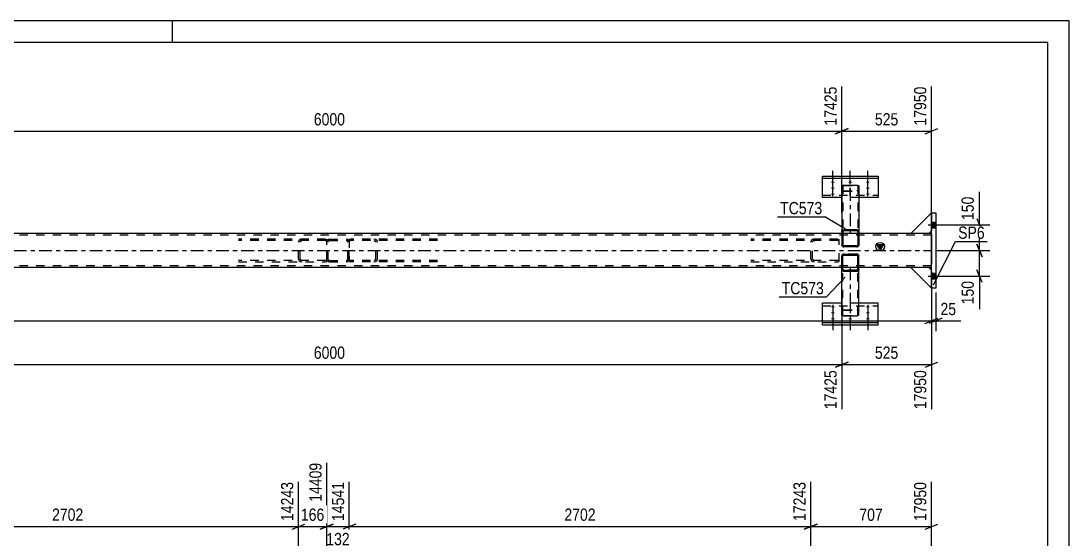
# Model space of a CAD drawing. Header units: millimetres. Extents: x -91 to 750, y -441 to 153.
# Drawn here: x 504.7 to 750.2, y 32.2 to 153.4 of the extents above; entities that cross this region are included whole.
import ezdxf

# ---------------------------------------------------------------- set-up
doc = ezdxf.new("R2010")
doc.units = ezdxf.units.MM
doc.linetypes.add('DXK_LINE_DOT2', pattern=[3.9198, 1.9599, -1.9599])
doc.linetypes.add('DXK_LINE_DOT3', pattern=[5.9187, 2.979, -0.9799, 0.9799, -0.9799])
doc.styles.add('Arial Narrow', font='ARIALN.TTF', dxfattribs={"height": 0.2})

# ---------------------------------------------------------------- blocks, each defined once
blk = doc.blocks.new('Unknown-761553909-1135')
at = {"color": 5, "linetype": 'Continuous'}
for p, q in [((750.23, 153.39), (-90.77, 153.39)), ((540.23, 148.39), (540.23, 153.39)), ((750.23, -440.61), (750.23, 153.39)), ((745.23, 148.39), (-85.77, 148.39)), ((745.23, -435.61), (745.23, 148.39))]:
    blk.add_line(p, q, dxfattribs=at)
blk = doc.blocks.new('Part-761553909-3069 - 2939')
at = {"color": 2, "linetype": 'Continuous'}
for p, q in [((713.2, 103.69), (718, 108.49)), ((717.4, 103.69), (713.2, 103.69)), ((718, 104.29), (717.4, 103.69))]:
    blk.add_line(p, q, dxfattribs=at)
at = {"color": 7, "linetype": 'DXK_LINE_DOT2'}
for p, q in [((718, 108.49), (718, 108.49)), ((718, 108.49), (718, 104.29)), ((718, 108.49), (718, 108.49)), ((718, 104.29), (718, 104.29)), ((718, 104.29), (718, 104.29))]:
    blk.add_line(p, q, dxfattribs=at)
blk = doc.blocks.new('Part-761553909-2952 - 2939')
at = {"color": 7, "linetype": 'DXK_LINE_DOT2'}
for p, q in [((576.1, 102.33), (555.68, 102.33)), ((576.1, 102.01), (555.68, 102.01)), ((569.8, 101.94), (569.73, 101.69)), ((569.73, 97.69), (569.73, 101.69)), ((570.17, 101.69), (570.21, 101.82)), ((570.17, 97.69), (570.17, 101.69)), ((570.61, 102.33), (570.28, 102.29)), ((570.44, 101.99), (570.61, 102.01)), ((576.1, 102.33), (576.36, 102.3)), ((576.1, 102.01), (576.27, 101.99)), ((576.27, 101.99), (576.36, 101.95)), ((576.36, 97.09), (576.36, 102.3)), ((576.1, 97.37), (555.68, 97.37)), ((555.68, 97.05), (576.1, 97.05)), ((569.73, 97.69), (569.8, 97.45)), ((570.21, 97.57), (570.17, 97.69)), ((570.28, 97.1), (570.61, 97.05)), ((570.61, 97.37), (570.44, 97.4)), ((576.27, 97.4), (576.1, 97.37)), ((576.1, 97.05), (576.36, 97.09)), ((576.36, 97.44), (576.27, 97.4))]:
    blk.add_line(p, q, dxfattribs=at)
for centre, radius, start, end in [((570.48, 101.51), 0.802, 104.5547, 147.5896), ((570.55, 101.6), 0.401, 104.5547, 147.5896), ((570.48, 97.88), 0.802, 212.4104, 255.4453), ((570.55, 97.79), 0.401, 212.4104, 255.4453)]:
    blk.add_arc(centre, radius, start, end, dxfattribs=at)
blk = doc.blocks.new('Part-761553909-3017 - 2939')
at = {"color": 2, "linetype": 'Continuous'}
for p, q in [((718, 90.89), (718, 108.49)), ((718, 108.49), (719, 108.49)), ((719, 108.49), (719, 90.89)), ((719, 90.89), (718, 90.89))]:
    blk.add_line(p, q, dxfattribs=at)
blk = doc.blocks.new('Part-761553909-2954 - 2939')
at = {"color": 7, "linetype": 'DXK_LINE_DOT2'}
for p, q in [((696.1, 102.33), (675.68, 102.33)), ((696.1, 102.01), (675.68, 102.01)), ((689.8, 101.94), (689.73, 101.69)), ((689.73, 97.69), (689.73, 101.69)), ((690.17, 101.69), (690.21, 101.82)), ((690.17, 97.69), (690.17, 101.69)), ((690.61, 102.33), (690.28, 102.29)), ((690.44, 101.99), (690.61, 102.01)), ((696.1, 102.33), (696.36, 102.3)), ((696.1, 102.01), (696.27, 101.99)), ((696.27, 101.99), (696.36, 101.95)), ((696.36, 97.09), (696.36, 102.3)), ((696.1, 97.37), (675.68, 97.37)), ((675.68, 97.05), (696.1, 97.05)), ((689.73, 97.69), (689.8, 97.45)), ((690.21, 97.57), (690.17, 97.69)), ((690.28, 97.1), (690.61, 97.05)), ((690.61, 97.37), (690.44, 97.4)), ((696.27, 97.4), (696.1, 97.37)), ((696.1, 97.05), (696.36, 97.09)), ((696.36, 97.44), (696.27, 97.4))]:
    blk.add_line(p, q, dxfattribs=at)
for centre, radius, start, end in [((690.48, 101.51), 0.802, 104.5547, 147.5896), ((690.55, 101.6), 0.401, 104.5547, 147.5896), ((690.48, 97.88), 0.802, 212.4104, 255.4453), ((690.55, 97.79), 0.401, 212.4104, 255.4453)]:
    blk.add_arc(centre, radius, start, end, dxfattribs=at)
blk = doc.blocks.new('Part-761553909-2955 - 2939')
at = {"color": 7, "linetype": 'DXK_LINE_DOT2'}
for p, q in [((581.9, 102.33), (581.64, 102.3)), ((581.64, 102.3), (581.64, 97.09)), ((581.64, 101.95), (581.73, 101.99)), ((581.73, 101.99), (581.9, 102.01)), ((602.32, 102.33), (581.9, 102.33)), ((602.32, 102.01), (581.9, 102.01)), ((587.73, 102.29), (587.39, 102.33)), ((587.39, 102.01), (587.56, 101.99)), ((587.79, 101.82), (587.83, 101.69)), ((587.83, 97.69), (587.83, 101.69)), ((588.27, 101.69), (588.2, 101.94)), ((588.27, 97.69), (588.27, 101.69)), ((581.73, 97.4), (581.64, 97.44)), ((581.64, 97.09), (581.9, 97.05)), ((581.9, 97.37), (581.73, 97.4)), ((602.32, 97.37), (581.9, 97.37)), ((602.32, 97.05), (581.9, 97.05)), ((587.56, 97.4), (587.39, 97.37)), ((587.39, 97.05), (587.73, 97.1)), ((587.83, 97.69), (587.79, 97.57)), ((588.2, 97.45), (588.27, 97.69))]:
    blk.add_line(p, q, dxfattribs=at)
for centre, radius, start, end in [((587.46, 101.6), 0.401, 32.4104, 75.4453), ((587.52, 101.51), 0.802, 32.4104, 75.4453), ((587.46, 97.79), 0.401, 284.5547, 327.5896), ((587.52, 97.88), 0.802, 284.5547, 327.5896)]:
    blk.add_arc(centre, radius, start, end, dxfattribs=at)
blk = doc.blocks.new('Part-761553909-2960 - 2939')
at = {"color": 7, "linetype": 'DXK_LINE_DOT2'}
for p, q in [((576.41, 101.94), (576.36, 101.69)), ((576.36, 97.69), (576.36, 101.69)), ((576.68, 101.69), (576.71, 101.82)), ((576.68, 97.69), (576.68, 101.69)), ((577, 102.33), (576.76, 102.29)), ((576.88, 101.99), (577, 102.01)), ((577, 102.33), (581, 102.33)), ((577, 102.01), (581, 102.01)), ((581.25, 102.29), (581, 102.33)), ((581, 102.01), (581.12, 101.99)), ((581.3, 101.82), (581.32, 101.69)), ((581.32, 97.69), (581.32, 101.69)), ((581.64, 101.69), (581.59, 101.94)), ((581.64, 97.69), (581.64, 101.69)), ((576.36, 97.69), (576.41, 97.45)), ((576.71, 97.57), (576.68, 97.69)), ((576.76, 97.1), (577, 97.05)), ((577, 97.37), (576.88, 97.4)), ((577, 97.37), (581, 97.37)), ((577, 97.05), (581, 97.05)), ((581.12, 97.4), (581, 97.37)), ((581, 97.05), (581.25, 97.1)), ((581.32, 97.69), (581.3, 97.57)), ((581.59, 97.45), (581.64, 97.69))]:
    blk.add_line(p, q, dxfattribs=at)
for centre, radius, start, end in [((577, 101.69), 0.64, 112.5, 157.5), ((577, 101.69), 0.32, 112.5, 157.5), ((581, 101.69), 0.32, 22.5, 67.5), ((581, 101.69), 0.64, 22.5, 67.5), ((577, 97.69), 0.64, 202.5, 247.5), ((577, 97.69), 0.32, 202.5, 247.5), ((581, 97.69), 0.32, 292.5, 337.5), ((581, 97.69), 0.64, 292.5, 337.5)]:
    blk.add_arc(centre, radius, start, end, dxfattribs=at)
blk = doc.blocks.new('Part-761553909-2987 - 2939')
at = {"color": 7, "linetype": 'DXK_LINE_DOT2'}
for p, q in [((697, 95.32), (697, 95.69)), ((697.24, 95.69), (697, 95.69)), ((697.24, 84.58), (697.24, 95.69)), ((701, 95.69), (700.69, 95.69)), ((700.69, 95.69), (700.7, 95.69)), ((700.7, 95.69), (700.74, 95.69)), ((700.74, 95.69), (700.76, 95.69)), ((700.76, 84.58), (700.76, 95.69)), ((701, 95.32), (701, 95.69)), ((697, 85.62), (697.04, 85.69)), ((697.04, 85.69), (697.14, 85.74)), ((697.14, 85.74), (697.3, 85.77)), ((697.26, 85.65), (697.24, 85.62)), ((697.24, 84.58), (697.26, 84.55)), ((697.31, 85.68), (697.26, 85.65)), ((697.26, 84.55), (697.31, 84.52)), ((697.3, 85.77), (697.48, 85.79)), ((697.39, 85.7), (697.31, 85.68)), ((697.31, 84.52), (697.39, 84.51)), ((697.48, 85.7), (697.39, 85.7)), ((697.39, 84.51), (697.48, 84.5)), ((697.48, 85.79), (700.52, 85.79)), ((697.48, 85.7), (700.52, 85.7)), ((697.48, 84.5), (700.52, 84.5)), ((700.52, 85.79), (700.7, 85.77)), ((700.61, 85.7), (700.52, 85.7)), ((700.52, 84.5), (700.61, 84.51)), ((700.69, 85.68), (700.61, 85.7)), ((700.61, 84.51), (700.69, 84.52)), ((700.69, 85.68), (700.7, 85.67)), ((700.69, 84.52), (700.74, 84.55)), ((700.7, 85.77), (700.86, 85.74)), ((700.7, 85.67), (700.74, 85.65)), ((700.76, 85.62), (700.74, 85.65)), ((700.74, 84.55), (700.76, 84.58)), ((700.86, 85.74), (700.96, 85.69)), ((700.96, 85.69), (701, 85.62))]:
    blk.add_line(p, q, dxfattribs=at)
at = {"color": 2, "linetype": 'Continuous'}
for p, q in [((697, 84.58), (697, 95.32)), ((700.76, 95.69), (697.24, 95.69)), ((701, 84.58), (701, 95.32)), ((697.04, 84.52), (697, 84.58)), ((697.14, 84.47), (697.04, 84.52)), ((697.3, 84.43), (697.14, 84.47)), ((697.48, 84.42), (697.3, 84.43)), ((697.48, 84.42), (700.52, 84.42)), ((700.7, 84.43), (700.52, 84.42)), ((700.86, 84.47), (700.7, 84.43)), ((700.96, 84.52), (700.86, 84.47)), ((701, 84.58), (700.96, 84.52))]:
    blk.add_line(p, q, dxfattribs=at)
at = {"color": 7, "linetype": 'DXK_LINE_DOT3'}
blk.add_line((699, 95.69), (699, 85.1), dxfattribs=at)
blk = doc.blocks.new('Part-761553909-3057 - 2939')
at = {"color": 7, "linetype": 'DXK_LINE_DOT2'}
for p, q in [((717.4, 95.69), (713.2, 95.69)), ((713.2, 95.69), (718, 90.89)), ((718, 95.09), (717.4, 95.69)), ((718, 90.89), (718, 95.09))]:
    blk.add_line(p, q, dxfattribs=at)
blk = doc.blocks.new('Part-761553909-2997 - 2939')
at = {"color": 2, "linetype": 'Continuous'}
for p, q in [((697, 114.81), (697.04, 114.87)), ((697, 114.81), (697, 104.07)), ((697.04, 114.87), (697.14, 114.92)), ((697.14, 114.92), (697.3, 114.96)), ((697.3, 114.96), (697.48, 114.97)), ((697.48, 114.97), (700.52, 114.97)), ((700.52, 114.97), (700.7, 114.96)), ((700.7, 114.96), (700.86, 114.92)), ((700.86, 114.92), (700.96, 114.87)), ((700.96, 114.87), (701, 114.81)), ((701, 114.81), (701, 103.69)), ((700.52, 103.69), (697.24, 103.69)), ((700.76, 103.69), (700.52, 103.69)), ((701, 103.69), (701, 103.69))]:
    blk.add_line(p, q, dxfattribs=at)
at = {"color": 7, "linetype": 'DXK_LINE_DOT2'}
for p, q in [((697.04, 113.7), (697, 113.77)), ((697.14, 113.65), (697.04, 113.7)), ((697.3, 113.62), (697.14, 113.65)), ((697.26, 114.84), (697.24, 114.81)), ((697.24, 114.81), (697.24, 103.69)), ((697.24, 113.77), (697.26, 113.74)), ((697.31, 114.86), (697.26, 114.84)), ((697.26, 113.74), (697.31, 113.71)), ((697.48, 113.6), (697.3, 113.62)), ((697.39, 114.88), (697.31, 114.86)), ((697.31, 113.71), (697.39, 113.69)), ((697.48, 114.89), (697.39, 114.88)), ((697.39, 113.69), (697.48, 113.68)), ((697.48, 114.89), (700.52, 114.89)), ((697.48, 113.68), (700.52, 113.68)), ((697.48, 113.6), (700.52, 113.6)), ((700.61, 114.88), (700.52, 114.89)), ((700.52, 113.68), (700.61, 113.69)), ((700.7, 113.62), (700.52, 113.6)), ((700.69, 114.86), (700.61, 114.88)), ((700.61, 113.69), (700.69, 113.71)), ((700.74, 114.84), (700.69, 114.86)), ((700.69, 113.71), (700.74, 113.74)), ((700.86, 113.65), (700.7, 113.62)), ((700.76, 114.81), (700.74, 114.84)), ((700.74, 113.74), (700.76, 113.77)), ((700.76, 114.81), (700.76, 103.69)), ((700.96, 113.7), (700.86, 113.65)), ((701, 113.77), (700.96, 113.7)), ((697, 104.07), (697, 103.69)), ((697.24, 103.69), (697, 103.69)), ((700.52, 103.69), (700.7, 103.69)), ((700.74, 103.69), (700.76, 103.69)), ((701, 103.69), (700.76, 103.69))]:
    blk.add_line(p, q, dxfattribs=at)
at = {"color": 7, "linetype": 'DXK_LINE_DOT3'}
blk.add_line((699, 114.29), (699, 103.69), dxfattribs=at)
blk = doc.blocks.new('Part-761553909-2998 - 2939')
at = {"color": 2, "linetype": 'Continuous'}
for p, q in [((692.5, 82.28), (692.5, 87.33)), ((697, 87.33), (692.5, 87.33)), ((705.5, 87.33), (701, 87.33)), ((705.5, 82.28), (705.5, 87.33)), ((692.5, 82.88), (705.5, 82.88)), ((692.5, 82.28), (705.5, 82.28))]:
    blk.add_line(p, q, dxfattribs=at)
at = {"color": 7, "linetype": 'DXK_LINE_DOT2'}
for p, q in [((692.5, 86.72), (705.5, 86.72)), ((701, 87.33), (697, 87.33))]:
    blk.add_line(p, q, dxfattribs=at)
blk = doc.blocks.new('Part-761553909-3063 - 2939')
at = {"color": 7, "linetype": 'DXK_LINE_DOT2'}
for p, q in [((717.4, 95.69), (713.2, 95.69)), ((713.2, 95.69), (718, 90.89)), ((718, 95.09), (717.4, 95.69)), ((718, 90.89), (718, 95.09))]:
    blk.add_line(p, q, dxfattribs=at)
blk = doc.blocks.new('Part-761553909-2999 - 2939')
at = {"color": 2, "linetype": 'Continuous'}
for p, q in [((692.5, 112.06), (692.5, 117.11)), ((692.5, 117.11), (705.5, 117.11)), ((705.5, 116.51), (692.5, 116.51)), ((705.5, 117.11), (705.5, 112.06)), ((697, 112.06), (692.5, 112.06)), ((705.5, 112.06), (701, 112.06))]:
    blk.add_line(p, q, dxfattribs=at)
at = {"color": 7, "linetype": 'DXK_LINE_DOT2'}
for p, q in [((692.5, 112.67), (705.5, 112.67)), ((701, 112.06), (697, 112.06))]:
    blk.add_line(p, q, dxfattribs=at)
blk = doc.blocks.new('Bolt-761553909-3121 - 2939')
at = {"linetype": 'Continuous'}
for points in [[(719, 105.03), (719, 106.35), (718, 106.35), (718, 105.03)], [(719, 105.03), (719, 106.35), (718, 106.35), (718, 105.03)], [(719, 93.03), (719, 94.35), (718, 94.35), (718, 93.03)], [(719, 93.03), (719, 94.35), (718, 94.35), (718, 93.03)]]:
    blk.add_hatch(color=1, dxfattribs=at).paths.add_polyline_path(points)
at = {"color": 1, "linetype": 'Continuous'}
for p, q in [((717.24, 105.69), (722, 105.69)), ((717.24, 105.69), (722, 105.69)), ((718, 106.35), (719, 106.35)), ((718, 106.35), (719, 106.35)), ((718, 105.03), (719, 105.03)), ((718, 105.03), (719, 105.03)), ((717.24, 93.69), (722, 93.69)), ((717.24, 93.69), (722, 93.69)), ((718, 94.35), (719, 94.35)), ((718, 94.35), (719, 94.35)), ((718, 93.03), (719, 93.03)), ((718, 93.03), (719, 93.03))]:
    blk.add_line(p, q, dxfattribs=at)
blk = doc.blocks.new('Part-761553909-3060 - 2939')
at = {"color": 2, "linetype": 'Continuous'}
for p, q in [((717.4, 95.69), (713.2, 95.69)), ((713.2, 95.69), (718, 90.9)), ((718, 95.1), (717.4, 95.69))]:
    blk.add_line(p, q, dxfattribs=at)
at = {"color": 7, "linetype": 'DXK_LINE_DOT2'}
for p, q in [((718, 95.1), (718, 95.09)), ((718, 95.09), (718, 95.1)), ((718, 90.89), (718, 95.09)), ((718, 90.9), (718, 90.89)), ((718, 90.89), (718, 90.9))]:
    blk.add_line(p, q, dxfattribs=at)
blk = doc.blocks.new('Part-761553909-3066 - 2939')
at = {"color": 7, "linetype": 'DXK_LINE_DOT2'}
for p, q in [((713.2, 103.69), (718, 108.49)), ((718, 108.49), (718, 104.29)), ((717.4, 103.69), (713.2, 103.69)), ((718, 104.29), (717.4, 103.69))]:
    blk.add_line(p, q, dxfattribs=at)
blk = doc.blocks.new('Part-761553909-3072 - 2939')
at = {"color": 7, "linetype": 'DXK_LINE_DOT2'}
for p, q in [((713.2, 103.69), (718, 108.49)), ((718, 108.49), (718, 104.29)), ((717.4, 103.69), (713.2, 103.69)), ((718, 104.29), (717.4, 103.69))]:
    blk.add_line(p, q, dxfattribs=at)
blk = doc.blocks.new('Part-761553909-3077 - 2939')
at = {"linetype": 'Continuous'}
blk.add_hatch(color=2, dxfattribs=at).paths.add_polyline_path([(706, 99.69), (705.2, 101.09), (706.8, 101.09)])
at = {"color": 7, "linetype": 'DXK_LINE_DOT2'}
for p, q in [((718, 103.29), (0, 103.29)), ((701, 103.69), (697, 103.69)), ((717.4, 103.69), (713.2, 103.69)), ((718, 103.69), (718, 102.89)), ((718, 103.69), (718, 103.46)), ((718, 96.09), (0, 96.09)), ((718, 95.69), (718, 96.49)), ((701, 95.69), (697, 95.69)), ((717.4, 95.69), (713.2, 95.69))]:
    blk.add_line(p, q, dxfattribs=at)
at = {"color": 2, "linetype": 'Continuous'}
for p, q in [((697, 103.69), (461, 103.69)), ((713.2, 103.69), (701, 103.69)), ((718, 103.69), (717.4, 103.69)), ((706, 99.69), (705.2, 101.09)), ((705.2, 101.09), (706.8, 101.09)), ((706.8, 101.09), (706, 99.69)), ((718, 102.89), (718, 96.49)), ((697, 95.69), (461, 95.69)), ((713.2, 95.69), (701, 95.69)), ((718, 95.69), (717.4, 95.69))]:
    blk.add_line(p, q, dxfattribs=at)
at = {"color": 7, "linetype": 'DXK_LINE_DOT3'}
blk.add_line((0, 99.69), (718, 99.69), dxfattribs=at)
at = {"color": 2, "linetype": 'Continuous'}
blk.add_circle((706, 100.59), 1, dxfattribs=at)
blk = doc.blocks.new('Bolt-761553909-3117 - 2939')
at = {"linetype": 'Continuous'}
for points in [[(694.9, 86.35), (694.81, 86.36), (694.72, 86.37), (694.64, 86.38), (694.57, 86.4), (694.52, 86.43), (694.48, 86.46), (694.46, 86.49), (694.46, 86.52), (694.48, 86.55), (694.52, 86.58), (694.57, 86.61), (694.64, 86.63), (694.72, 86.64), (694.81, 86.65), (694.9, 86.66), (694.99, 86.65), (695.08, 86.64), (695.16, 86.63), (695.23, 86.61), (695.28, 86.58), (695.32, 86.55), (695.34, 86.52), (695.34, 86.49), (695.32, 86.46), (695.28, 86.43), (695.23, 86.4), (695.16, 86.38), (695.08, 86.37), (694.99, 86.36)], [(703.1, 86.35), (703.01, 86.36), (702.92, 86.37), (702.84, 86.38), (702.77, 86.4), (702.72, 86.43), (702.68, 86.46), (702.66, 86.49), (702.66, 86.52), (702.68, 86.55), (702.72, 86.58), (702.77, 86.61), (702.84, 86.63), (702.92, 86.64), (703.01, 86.65), (703.1, 86.66), (703.19, 86.65), (703.28, 86.64), (703.36, 86.63), (703.43, 86.61), (703.48, 86.58), (703.52, 86.55), (703.54, 86.52), (703.54, 86.49), (703.52, 86.46), (703.48, 86.43), (703.43, 86.4), (703.36, 86.38), (703.28, 86.37), (703.19, 86.36)], [(694.9, 84.95), (694.81, 84.96), (694.72, 84.96), (694.64, 84.98), (694.57, 85), (694.52, 85.03), (694.48, 85.06), (694.46, 85.09), (694.46, 85.12), (694.48, 85.15), (694.52, 85.18), (694.57, 85.2), (694.64, 85.22), (694.72, 85.24), (694.81, 85.25), (694.9, 85.25), (694.99, 85.25), (695.08, 85.24), (695.16, 85.22), (695.23, 85.2), (695.28, 85.18), (695.32, 85.15), (695.34, 85.12), (695.34, 85.09), (695.32, 85.06), (695.28, 85.03), (695.23, 85), (695.16, 84.98), (695.08, 84.96), (694.99, 84.96)], [(694.9, 83.55), (694.81, 83.55), (694.72, 83.56), (694.64, 83.58), (694.57, 83.6), (694.52, 83.62), (694.48, 83.65), (694.46, 83.68), (694.46, 83.72), (694.48, 83.75), (694.52, 83.78), (694.57, 83.8), (694.64, 83.82), (694.72, 83.84), (694.81, 83.85), (694.9, 83.85), (694.99, 83.85), (695.08, 83.84), (695.16, 83.82), (695.23, 83.8), (695.28, 83.78), (695.32, 83.75), (695.34, 83.72), (695.34, 83.68), (695.32, 83.65), (695.28, 83.62), (695.23, 83.6), (695.16, 83.58), (695.08, 83.56), (694.99, 83.55)], [(699, 83.55), (698.91, 83.55), (698.82, 83.56), (698.74, 83.58), (698.67, 83.6), (698.62, 83.62), (698.58, 83.65), (698.56, 83.68), (698.56, 83.72), (698.58, 83.75), (698.62, 83.78), (698.67, 83.8), (698.74, 83.82), (698.82, 83.84), (698.91, 83.85), (699, 83.85), (699.09, 83.85), (699.18, 83.84), (699.26, 83.82), (699.33, 83.8), (699.38, 83.78), (699.42, 83.75), (699.44, 83.72), (699.44, 83.68), (699.42, 83.65), (699.38, 83.62), (699.33, 83.6), (699.26, 83.58), (699.18, 83.56), (699.09, 83.55)], [(703.1, 84.95), (703.01, 84.96), (702.92, 84.96), (702.84, 84.98), (702.77, 85), (702.72, 85.03), (702.68, 85.06), (702.66, 85.09), (702.66, 85.12), (702.68, 85.15), (702.72, 85.18), (702.77, 85.2), (702.84, 85.22), (702.92, 85.24), (703.01, 85.25), (703.1, 85.25), (703.19, 85.25), (703.28, 85.24), (703.36, 85.22), (703.43, 85.2), (703.48, 85.18), (703.52, 85.15), (703.54, 85.12), (703.54, 85.09), (703.52, 85.06), (703.48, 85.03), (703.43, 85), (703.36, 84.98), (703.28, 84.96), (703.19, 84.96)], [(703.1, 83.55), (703.01, 83.55), (702.92, 83.56), (702.84, 83.58), (702.77, 83.6), (702.72, 83.62), (702.68, 83.65), (702.66, 83.68), (702.66, 83.72), (702.68, 83.75), (702.72, 83.78), (702.77, 83.8), (702.84, 83.82), (702.92, 83.84), (703.01, 83.85), (703.1, 83.85), (703.19, 83.85), (703.28, 83.84), (703.36, 83.82), (703.43, 83.8), (703.48, 83.78), (703.52, 83.75), (703.54, 83.72), (703.54, 83.68), (703.52, 83.65), (703.48, 83.62), (703.43, 83.6), (703.36, 83.58), (703.28, 83.56), (703.19, 83.55)]]:
    blk.add_hatch(color=1, dxfattribs=at).paths.add_polyline_path(points)
at = {"color": 1, "linetype": 'Continuous'}
for p, q in [((694.9, 86.99), (694.9, 83.87)), ((703.1, 86.99), (703.1, 83.87)), ((694.9, 85.59), (694.9, 82.47)), ((694.9, 84.19), (694.9, 81.07)), ((699, 84.19), (699, 81.07)), ((703.1, 85.59), (703.1, 82.47)), ((703.1, 84.19), (703.1, 81.07))]:
    blk.add_line(p, q, dxfattribs=at)
at = {"color": 1, "linetype": 'DXK_LINE_DOT2'}
blk.add_line((699, 86.99), (699, 83.87), dxfattribs=at)
blk = doc.blocks.new('Bolt-761553909-3118 - 2939')
at = {"linetype": 'Continuous'}
for points in [[(694.9, 115.84), (694.99, 115.84), (695.08, 115.83), (695.16, 115.81), (695.23, 115.79), (695.28, 115.76), (695.32, 115.74), (695.34, 115.7), (695.34, 115.67), (695.32, 115.64), (695.28, 115.61), (695.23, 115.59), (695.16, 115.57), (695.08, 115.55), (694.99, 115.54), (694.9, 115.54), (694.81, 115.54), (694.72, 115.55), (694.64, 115.57), (694.57, 115.59), (694.52, 115.61), (694.48, 115.64), (694.46, 115.67), (694.46, 115.7), (694.48, 115.74), (694.52, 115.76), (694.57, 115.79), (694.64, 115.81), (694.72, 115.83), (694.81, 115.84)], [(699, 115.84), (699.09, 115.84), (699.18, 115.83), (699.26, 115.81), (699.33, 115.79), (699.38, 115.76), (699.42, 115.74), (699.44, 115.7), (699.44, 115.67), (699.42, 115.64), (699.38, 115.61), (699.33, 115.59), (699.26, 115.57), (699.18, 115.55), (699.09, 115.54), (699, 115.54), (698.91, 115.54), (698.82, 115.55), (698.74, 115.57), (698.67, 115.59), (698.62, 115.61), (698.58, 115.64), (698.56, 115.67), (698.56, 115.7), (698.58, 115.74), (698.62, 115.76), (698.67, 115.79), (698.74, 115.81), (698.82, 115.83), (698.91, 115.84)], [(703.1, 115.84), (703.19, 115.84), (703.28, 115.83), (703.36, 115.81), (703.43, 115.79), (703.48, 115.76), (703.52, 115.74), (703.54, 115.7), (703.54, 115.67), (703.52, 115.64), (703.48, 115.61), (703.43, 115.59), (703.36, 115.57), (703.28, 115.55), (703.19, 115.54), (703.1, 115.54), (703.01, 115.54), (702.92, 115.55), (702.84, 115.57), (702.77, 115.59), (702.72, 115.61), (702.68, 115.64), (702.66, 115.67), (702.66, 115.7), (702.68, 115.74), (702.72, 115.76), (702.77, 115.79), (702.84, 115.81), (702.92, 115.83), (703.01, 115.84)], [(694.9, 114.44), (694.99, 114.43), (695.08, 114.42), (695.16, 114.41), (695.23, 114.39), (695.28, 114.36), (695.32, 114.33), (695.34, 114.3), (695.34, 114.27), (695.32, 114.24), (695.28, 114.21), (695.23, 114.19), (695.16, 114.17), (695.08, 114.15), (694.99, 114.14), (694.9, 114.14), (694.81, 114.14), (694.72, 114.15), (694.64, 114.17), (694.57, 114.19), (694.52, 114.21), (694.48, 114.24), (694.46, 114.27), (694.46, 114.3), (694.48, 114.33), (694.52, 114.36), (694.57, 114.39), (694.64, 114.41), (694.72, 114.42), (694.81, 114.43)], [(694.9, 113.04), (694.99, 113.03), (695.08, 113.02), (695.16, 113.01), (695.23, 112.99), (695.28, 112.96), (695.32, 112.93), (695.34, 112.9), (695.34, 112.87), (695.32, 112.84), (695.28, 112.81), (695.23, 112.78), (695.16, 112.76), (695.08, 112.75), (694.99, 112.74), (694.9, 112.73), (694.81, 112.74), (694.72, 112.75), (694.64, 112.76), (694.57, 112.78), (694.52, 112.81), (694.48, 112.84), (694.46, 112.87), (694.46, 112.9), (694.48, 112.93), (694.52, 112.96), (694.57, 112.99), (694.64, 113.01), (694.72, 113.02), (694.81, 113.03)], [(703.1, 114.44), (703.19, 114.43), (703.28, 114.42), (703.36, 114.41), (703.43, 114.39), (703.48, 114.36), (703.52, 114.33), (703.54, 114.3), (703.54, 114.27), (703.52, 114.24), (703.48, 114.21), (703.43, 114.19), (703.36, 114.17), (703.28, 114.15), (703.19, 114.14), (703.1, 114.14), (703.01, 114.14), (702.92, 114.15), (702.84, 114.17), (702.77, 114.19), (702.72, 114.21), (702.68, 114.24), (702.66, 114.27), (702.66, 114.3), (702.68, 114.33), (702.72, 114.36), (702.77, 114.39), (702.84, 114.41), (702.92, 114.42), (703.01, 114.43)], [(703.1, 113.04), (703.19, 113.03), (703.28, 113.02), (703.36, 113.01), (703.43, 112.99), (703.48, 112.96), (703.52, 112.93), (703.54, 112.9), (703.54, 112.87), (703.52, 112.84), (703.48, 112.81), (703.43, 112.78), (703.36, 112.76), (703.28, 112.75), (703.19, 112.74), (703.1, 112.73), (703.01, 112.74), (702.92, 112.75), (702.84, 112.76), (702.77, 112.78), (702.72, 112.81), (702.68, 112.84), (702.66, 112.87), (702.66, 112.9), (702.68, 112.93), (702.72, 112.96), (702.77, 112.99), (702.84, 113.01), (702.92, 113.02), (703.01, 113.03)]]:
    blk.add_hatch(color=1, dxfattribs=at).paths.add_polyline_path(points)
at = {"color": 1, "linetype": 'Continuous'}
for p, q in [((694.9, 115.2), (694.9, 118.32)), ((699, 115.2), (699, 118.32)), ((703.1, 115.2), (703.1, 118.32)), ((694.9, 113.8), (694.9, 116.92)), ((694.9, 112.4), (694.9, 115.52)), ((703.1, 113.8), (703.1, 116.92)), ((703.1, 112.4), (703.1, 115.52))]:
    blk.add_line(p, q, dxfattribs=at)
at = {"color": 1, "linetype": 'DXK_LINE_DOT2'}
blk.add_line((699, 112.4), (699, 115.52), dxfattribs=at)
blk = doc.blocks.new('Part-761553909-3143 - 2939')
at = {"color": 2, "linetype": 'Continuous'}
for p, q in [((697, 104.07), (697.03, 104.25)), ((697, 104.07), (697, 101.03)), ((697.03, 104.25), (697.14, 104.41)), ((697.14, 104.41), (697.29, 104.51)), ((697.26, 104.16), (697.24, 104.07)), ((697.24, 104.07), (697.24, 101.03)), ((697.31, 104.24), (697.26, 104.16)), ((697.29, 104.51), (697.48, 104.55)), ((697.39, 104.29), (697.31, 104.24)), ((697.48, 104.31), (697.39, 104.29)), ((700.52, 104.55), (697.48, 104.55)), ((700.52, 104.31), (697.48, 104.31)), ((700.52, 104.55), (700.7, 104.51)), ((700.61, 104.29), (700.52, 104.31)), ((700.69, 104.24), (700.61, 104.29)), ((700.74, 104.16), (700.69, 104.24)), ((700.7, 104.51), (700.86, 104.41)), ((700.76, 104.07), (700.74, 104.16)), ((700.76, 104.07), (700.76, 101.03)), ((700.86, 104.41), (700.96, 104.25)), ((700.96, 104.25), (701, 104.07)), ((701, 104.07), (701, 101.03)), ((697, 101.03), (697.03, 100.84)), ((697.03, 100.84), (697.14, 100.69)), ((697.14, 100.69), (697.29, 100.58)), ((697.24, 101.03), (697.26, 100.93)), ((697.26, 100.93), (697.31, 100.86)), ((697.31, 100.86), (697.39, 100.8)), ((697.39, 100.8), (697.48, 100.79)), ((700.52, 100.79), (697.48, 100.79)), ((700.52, 100.79), (700.61, 100.8)), ((700.61, 100.8), (700.69, 100.86)), ((700.69, 100.86), (700.74, 100.93)), ((700.7, 100.58), (700.86, 100.69)), ((700.74, 100.93), (700.76, 101.03)), ((700.86, 100.69), (700.96, 100.84)), ((700.96, 100.84), (701, 101.03)), ((697.29, 100.58), (697.48, 100.55)), ((700.52, 100.55), (697.48, 100.55)), ((700.52, 100.55), (700.7, 100.58))]:
    blk.add_line(p, q, dxfattribs=at)
at = {"color": 7, "linetype": 'DXK_LINE_DOT2'}
for p, q in [((697.24, 103.69), (697, 103.69)), ((701, 103.69), (700.76, 103.69)), ((697.03, 100.84), (697, 101.03)), ((701, 101.03), (700.96, 100.84)), ((697.48, 100.55), (697.29, 100.58)), ((700.7, 100.58), (700.52, 100.55))]:
    blk.add_line(p, q, dxfattribs=at)
for centre, start, end in [((697.48, 101.03), 202.5, 247.5), ((700.52, 101.03), 292.5, 337.5)]:
    blk.add_arc(centre, 0.48, start, end, dxfattribs=at)
blk = doc.blocks.new('Part-761553909-3144 - 2939')
at = {"color": 2, "linetype": 'Continuous'}
for p, q in [((697.04, 98.54), (697, 98.36)), ((697, 95.32), (697, 98.36)), ((697.14, 98.7), (697.04, 98.54)), ((697.3, 98.8), (697.14, 98.7)), ((697.24, 98.36), (697.26, 98.45)), ((697.24, 98.36), (697.24, 98.36)), ((697.24, 95.32), (697.24, 98.36)), ((697.26, 98.45), (697.31, 98.53)), ((697.48, 98.84), (697.3, 98.8)), ((697.31, 98.53), (697.39, 98.58)), ((697.39, 98.58), (697.48, 98.6)), ((697.48, 98.84), (700.52, 98.84)), ((697.48, 98.84), (697.48, 98.84)), ((697.48, 98.6), (697.48, 98.6)), ((697.48, 98.6), (700.52, 98.6)), ((700.52, 98.84), (700.52, 98.84)), ((700.7, 98.8), (700.52, 98.84)), ((700.52, 98.6), (700.52, 98.6)), ((700.52, 98.6), (700.61, 98.58)), ((700.61, 98.58), (700.69, 98.53)), ((700.69, 98.53), (700.74, 98.45)), ((700.86, 98.7), (700.7, 98.8)), ((700.74, 98.45), (700.76, 98.36)), ((700.76, 98.36), (700.76, 98.36)), ((700.76, 95.32), (700.76, 98.36)), ((700.96, 98.54), (700.86, 98.7)), ((701, 98.36), (700.96, 98.54)), ((701, 95.32), (701, 98.36)), ((697, 95.32), (697.04, 95.13)), ((697.04, 95.13), (697.14, 94.98)), ((697.14, 94.98), (697.3, 94.87)), ((697.24, 95.32), (697.24, 95.32)), ((697.26, 95.23), (697.24, 95.32)), ((697.31, 95.15), (697.26, 95.23)), ((697.3, 94.87), (697.48, 94.84)), ((697.39, 95.1), (697.31, 95.15)), ((697.48, 95.08), (697.39, 95.1)), ((697.48, 95.08), (697.48, 95.08)), ((697.48, 95.08), (700.52, 95.08)), ((697.48, 94.84), (700.52, 94.84)), ((697.48, 94.84), (697.48, 94.84)), ((700.61, 95.1), (700.52, 95.08)), ((700.52, 95.08), (700.52, 95.08)), ((700.52, 94.84), (700.7, 94.87)), ((700.52, 94.84), (700.52, 94.84)), ((700.69, 95.15), (700.61, 95.1)), ((700.74, 95.23), (700.69, 95.15)), ((700.7, 94.87), (700.86, 94.98)), ((700.76, 95.32), (700.74, 95.23)), ((700.76, 95.32), (700.76, 95.32)), ((700.86, 94.98), (700.96, 95.13)), ((700.96, 95.13), (701, 95.32))]:
    blk.add_line(p, q, dxfattribs=at)
at = {"color": 7, "linetype": 'DXK_LINE_DOT2'}
for p, q in [((697, 98.36), (697.04, 98.54)), ((697.26, 98.45), (697.24, 98.36)), ((697.31, 98.53), (697.26, 98.45)), ((697.3, 98.8), (697.48, 98.84)), ((697.39, 98.58), (697.31, 98.53)), ((697.48, 98.6), (697.39, 98.58)), ((700.52, 98.84), (697.48, 98.84)), ((697.48, 98.6), (700.52, 98.6)), ((700.52, 98.84), (700.7, 98.8)), ((700.61, 98.58), (700.52, 98.6)), ((700.69, 98.53), (700.61, 98.58)), ((700.74, 98.45), (700.69, 98.53)), ((700.76, 98.36), (700.74, 98.45)), ((700.96, 98.54), (701, 98.36)), ((697.24, 95.69), (697, 95.69)), ((697, 95.32), (697, 95.32)), ((697.04, 95.13), (697, 95.32)), ((697.14, 94.98), (697.04, 95.13)), ((697.3, 94.87), (697.14, 94.98)), ((697.24, 95.32), (697.24, 95.32)), ((697.24, 95.32), (697.26, 95.23)), ((697.26, 95.23), (697.31, 95.15)), ((697.48, 94.84), (697.3, 94.87)), ((697.31, 95.15), (697.39, 95.1)), ((697.39, 95.1), (697.48, 95.08)), ((700.52, 95.08), (697.48, 95.08)), ((697.48, 94.84), (700.52, 94.84)), ((700.52, 95.08), (700.61, 95.1)), ((700.7, 94.87), (700.52, 94.84)), ((700.61, 95.1), (700.69, 95.15)), ((700.69, 95.15), (700.74, 95.23)), ((700.86, 94.98), (700.7, 94.87)), ((700.74, 95.23), (700.76, 95.32)), ((701, 95.69), (700.76, 95.69)), ((700.76, 95.32), (700.76, 95.32)), ((700.96, 95.13), (700.86, 94.98)), ((701, 95.32), (700.96, 95.13))]:
    blk.add_line(p, q, dxfattribs=at)
for centre, start, end in [((697.48, 98.36), 112.5, 157.5), ((700.52, 98.36), 22.5, 67.5)]:
    blk.add_arc(centre, 0.48, start, end, dxfattribs=at)
blk = doc.blocks.new('StraightDimension-761553909-11833 - 4989')
at = {"color": 7, "linetype": 'Continuous'}
for p, q in [((581.64, -5), (581.64, 45.53)), ((689.73, -5), (689.73, 45.53)), ((583.14, 35.69), (580.14, 34.49)), ((581.64, 35.09), (689.73, 35.09)), ((688.23, 34.49), (691.23, 35.69))]:
    blk.add_line(p, q, dxfattribs=at)
at = {"color": 0, "linetype": 'Continuous'}
blk.add_wipeout([(689.13, 46.13), (684.93, 46.13), (684.93, 35.79), (689.13, 35.79)], dxfattribs=at)
at = {"color": 0}
blk.add_wipeout([(639.94, 35.84), (639.94, 40.04), (631.43, 40.04), (631.43, 35.84)], dxfattribs=at)
at = {"color": 3, "linetype": 'Continuous', "style": 'Arial Narrow'}
blk.add_text('17243', height=2.863, rotation=90.0002, dxfattribs=at).set_placement((688.53, 36.39))
at = {"color": 3, "style": 'Arial Narrow'}
blk.add_text('2702', height=2.863, dxfattribs=at).set_placement((632.03, 36.44))
blk = doc.blocks.new('StraightDimension-761553909-11834 - 4989')
at = {"color": 7, "linetype": 'Continuous'}
for p, q in [((576.36, -5), (576.36, 50.03)), ((581.64, -5), (581.64, 45.53)), ((574.86, 34.49), (577.86, 35.69)), ((576.36, 35.09), (581.64, 35.09)), ((583.14, 35.69), (580.14, 34.49))]:
    blk.add_line(p, q, dxfattribs=at)
at = {"color": 0, "linetype": 'Continuous'}
blk.add_wipeout([(581.04, 46.13), (576.84, 46.13), (576.84, 35.79), (581.04, 35.79)], dxfattribs=at)
at = {"color": 0}
blk.add_wipeout([(582.34, 30.14), (582.34, 34.34), (575.66, 34.34), (575.66, 30.14)], dxfattribs=at)
at = {"color": 3, "linetype": 'Continuous', "style": 'Arial Narrow'}
blk.add_text('14541', height=2.863, rotation=90.0002, dxfattribs=at).set_placement((580.44, 36.39))
at = {"color": 3, "style": 'Arial Narrow'}
blk.add_text('132', height=2.863, dxfattribs=at).set_placement((576.26, 30.74))
blk = doc.blocks.new('StraightDimension-761553909-11832 - 4989')
at = {"color": 7, "linetype": 'Continuous'}
for p, q in [((689.73, -5), (689.73, 45.53)), ((718, 7), (718, 45.53)), ((691.23, 35.69), (688.23, 34.49)), ((689.73, 35.09), (718, 35.09)), ((716.5, 34.49), (719.5, 35.69))]:
    blk.add_line(p, q, dxfattribs=at)
at = {"color": 0, "linetype": 'Continuous'}
blk.add_wipeout([(717.4, 46.13), (713.2, 46.13), (713.2, 35.79), (717.4, 35.79)], dxfattribs=at)
at = {"color": 0}
blk.add_wipeout([(707.21, 35.84), (707.21, 40.04), (700.52, 40.04), (700.52, 35.84)], dxfattribs=at)
at = {"color": 3, "linetype": 'Continuous', "style": 'Arial Narrow'}
blk.add_text('17950', height=2.863, rotation=90.0002, dxfattribs=at).set_placement((716.8, 36.39))
at = {"color": 3, "style": 'Arial Narrow'}
blk.add_text('707', height=2.863, dxfattribs=at).set_placement((701.12, 36.44))
blk = doc.blocks.new('StraightDimension-761553909-11835 - 4989')
at = {"color": 7, "linetype": 'Continuous'}
for p, q in [((576.36, -5), (576.36, 50.03)), ((569.73, -5), (569.73, 45.53)), ((568.23, 34.49), (571.23, 35.69)), ((569.73, 35.09), (576.36, 35.09)), ((577.86, 35.69), (574.86, 34.49))]:
    blk.add_line(p, q, dxfattribs=at)
at = {"color": 0}
blk.add_wipeout([(576.39, 35.84), (576.39, 40.04), (569.71, 40.04), (569.71, 35.84)], dxfattribs=at)
at = {"color": 0, "linetype": 'Continuous'}
blk.add_wipeout([(575.76, 50.63), (571.56, 50.63), (571.56, 40.29), (575.76, 40.29)], dxfattribs=at)
at = {"color": 3, "linetype": 'Continuous', "style": 'Arial Narrow'}
blk.add_text('14409', height=2.863, rotation=90.0002, dxfattribs=at).set_placement((575.16, 40.89))
at = {"color": 3, "style": 'Arial Narrow'}
blk.add_text('166', height=2.863, dxfattribs=at).set_placement((570.31, 36.44))
blk = doc.blocks.new('StraightDimension-761553909-11836 - 4989')
at = {"color": 7, "linetype": 'Continuous'}
for p, q in [((461.64, -5), (461.64, 45.53)), ((569.73, -5), (569.73, 45.53)), ((463.14, 35.69), (460.14, 34.49)), ((461.64, 35.09), (569.73, 35.09)), ((568.23, 34.49), (571.23, 35.69))]:
    blk.add_line(p, q, dxfattribs=at)
at = {"color": 0, "linetype": 'Continuous'}
blk.add_wipeout([(569.13, 46.13), (564.93, 46.13), (564.93, 35.79), (569.13, 35.79)], dxfattribs=at)
at = {"color": 0}
blk.add_wipeout([(519.94, 35.84), (519.94, 40.04), (511.43, 40.04), (511.43, 35.84)], dxfattribs=at)
at = {"color": 3, "linetype": 'Continuous', "style": 'Arial Narrow'}
blk.add_text('14243', height=2.863, rotation=90.0002, dxfattribs=at).set_placement((568.53, 36.39))
at = {"color": 3, "style": 'Arial Narrow'}
blk.add_text('2702', height=2.863, dxfattribs=at).set_placement((512.03, 36.44))
blk = doc.blocks.new('StraightDimension-761553909-3178 - 2939')
at = {"color": 7, "linetype": 'Continuous'}
for p, q in [((697, 108.4), (697, 138.05)), ((718, 104.69), (718, 138.05)), ((698.5, 128.21), (695.5, 127.01)), ((716.5, 127.01), (719.5, 128.21)), ((697, 127.61), (718, 127.61))]:
    blk.add_line(p, q, dxfattribs=at)
at = {"color": 0, "linetype": 'Continuous'}
blk.add_wipeout([(717.4, 138.65), (713.2, 138.65), (713.2, 128.31), (717.4, 128.31)], dxfattribs=at)
at = {"color": 0}
blk.add_wipeout([(710.84, 128.36), (710.84, 132.56), (704.16, 132.56), (704.16, 128.36)], dxfattribs=at)
at = {"color": 3, "linetype": 'Continuous', "style": 'Arial Narrow'}
blk.add_text('17950', height=2.863, rotation=90.0002, dxfattribs=at).set_placement((716.8, 128.91))
at = {"color": 3, "style": 'Arial Narrow'}
blk.add_text('525', height=2.863, dxfattribs=at).set_placement((704.76, 128.96))
blk = doc.blocks.new('StraightDimension-761553909-3188 - 2939')
at = {"color": 7, "linetype": 'Continuous'}
for p, q in [((457, 107.59), (457, 138.05)), ((697, 108.4), (697, 138.05)), ((458.5, 128.21), (455.5, 127.01)), ((695.5, 127.01), (698.5, 128.21)), ((457, 127.61), (697, 127.61))]:
    blk.add_line(p, q, dxfattribs=at)
at = {"color": 0, "linetype": 'Continuous'}
blk.add_wipeout([(696.4, 138.65), (692.2, 138.65), (692.2, 128.31), (696.4, 128.31)], dxfattribs=at)
at = {"color": 0}
blk.add_wipeout([(581.26, 128.36), (581.26, 132.56), (572.74, 132.56), (572.74, 128.36)], dxfattribs=at)
at = {"color": 3, "linetype": 'Continuous', "style": 'Arial Narrow'}
blk.add_text('17425', height=2.863, rotation=90.0002, dxfattribs=at).set_placement((695.8, 128.91))
at = {"color": 3, "style": 'Arial Narrow'}
blk.add_text('6000', height=2.863, dxfattribs=at).set_placement((573.34, 128.96))
blk = doc.blocks.new('StraightDimension-761553909-3318 - 2939')
at = {"color": 7, "linetype": 'Continuous'}
for p, q in [((457, 91.78), (457, 62.55)), ((697, 89.95), (697, 62.55)), ((458.5, 73.6), (455.5, 72.4)), ((457, 73), (697, 73)), ((695.5, 72.4), (698.5, 73.6))]:
    blk.add_line(p, q, dxfattribs=at)
at = {"color": 0}
blk.add_wipeout([(581.26, 73.75), (581.26, 77.95), (572.74, 77.95), (572.74, 73.75)], dxfattribs=at)
at = {"color": 0, "linetype": 'Continuous'}
blk.add_wipeout([(696.4, 72.3), (692.2, 72.3), (692.2, 61.95), (696.4, 61.95)], dxfattribs=at)
at = {"color": 3, "style": 'Arial Narrow'}
blk.add_text('6000', height=2.863, dxfattribs=at).set_placement((573.34, 74.35))
at = {"color": 3, "linetype": 'Continuous', "style": 'Arial Narrow'}
blk.add_text('17425', height=2.863, rotation=90.0002, dxfattribs=at).set_placement((695.8, 62.55))
blk = doc.blocks.new('StraightDimension-761553909-3329 - 2939')
at = {"color": 7, "linetype": 'Continuous'}
for p, q in [((718, 94.69), (718, 62.55)), ((697, 89.95), (697, 62.55)), ((698.5, 73.6), (695.5, 72.4)), ((697, 73), (718, 73)), ((716.5, 72.4), (719.5, 73.6))]:
    blk.add_line(p, q, dxfattribs=at)
at = {"color": 0}
blk.add_wipeout([(710.84, 73.75), (710.84, 77.95), (704.16, 77.95), (704.16, 73.75)], dxfattribs=at)
at = {"color": 0, "linetype": 'Continuous'}
blk.add_wipeout([(717.4, 72.3), (713.2, 72.3), (713.2, 61.95), (717.4, 61.95)], dxfattribs=at)
at = {"color": 3, "style": 'Arial Narrow'}
blk.add_text('525', height=2.863, dxfattribs=at).set_placement((704.76, 74.35))
at = {"color": 3, "linetype": 'Continuous', "style": 'Arial Narrow'}
blk.add_text('17950', height=2.863, rotation=90.0002, dxfattribs=at).set_placement((716.8, 62.55))
blk = doc.blocks.new('StraightDimension-761553909-3341 - 2939')
at = {"color": 7, "linetype": 'Continuous'}
for p, q in [((720, 105.69), (731.66, 105.69)), ((728.66, 107.19), (729.86, 104.19)), ((729.26, 99.69), (729.26, 105.69)), ((729.86, 98.19), (728.66, 101.19)), ((719, 99.69), (731.66, 99.69))]:
    blk.add_line(p, q, dxfattribs=at)
at = {"color": 0}
blk.add_wipeout([(728.51, 112.9), (724.31, 112.9), (724.31, 106.22), (728.51, 106.22)], dxfattribs=at)
at = {"color": 7, "linetype": 'Continuous'}
blk.add_line((729.26, 105.69), (729.26, 113.43), dxfattribs=at)
blk.add_line((729.26, 105.69), (729.26, 113.43), dxfattribs=at)
at = {"color": 3, "style": 'Arial Narrow'}
blk.add_text('150', height=2.863, rotation=90.0002, dxfattribs=at).set_placement((727.91, 106.82))
blk = doc.blocks.new('StraightDimension-761553909-3350 - 2939')
at = {"color": 7, "linetype": 'Continuous'}
for p, q in [((728.66, 101.19), (729.86, 98.19)), ((719, 99.69), (731.66, 99.69)), ((729.26, 93.69), (729.26, 99.69)), ((720, 93.69), (731.66, 93.69)), ((729.86, 92.19), (728.66, 95.19))]:
    blk.add_line(p, q, dxfattribs=at)
at = {"color": 0}
blk.add_wipeout([(728.51, 93.17), (724.31, 93.17), (724.31, 86.49), (728.51, 86.49)], dxfattribs=at)
at = {"color": 7, "linetype": 'Continuous'}
blk.add_line((729.26, 93.69), (729.26, 85.96), dxfattribs=at)
blk.add_line((729.26, 93.69), (729.26, 85.96), dxfattribs=at)
at = {"color": 3, "style": 'Arial Narrow'}
blk.add_text('150', height=2.863, rotation=90.0002, dxfattribs=at).set_placement((727.91, 87.09))
blk = doc.blocks.new('StraightDimension-761553909-11998 - 2939')
at = {"color": 7, "linetype": 'Continuous'}
for p, q in [((718, 89.89), (718, 80.82)), ((719, 89.89), (719, 80.82)), ((716.5, 82.62), (719.5, 83.82)), ((720.5, 83.82), (717.5, 82.62)), ((718, 83.22), (719, 83.22))]:
    blk.add_line(p, q, dxfattribs=at)
at = {"color": 0}
blk.add_wipeout([(724.38, 83.97), (724.38, 88.17), (719.52, 88.17), (719.52, 83.97)], dxfattribs=at)
at = {"color": 7, "linetype": 'Continuous'}
blk.add_line((719, 83.22), (724.91, 83.22), dxfattribs=at)
blk.add_line((719, 83.22), (724.91, 83.22), dxfattribs=at)
at = {"color": 3, "style": 'Arial Narrow'}
blk.add_text('25', height=2.863, dxfattribs=at).set_placement((720.12, 84.57))
blk = doc.blocks.new('StraightDimension-761553909-11999 - 2939')
at = {"color": 7, "linetype": 'Continuous'}
for p, q in [((718, 89.89), (718, 80.82)), ((716.5, 82.62), (719.5, 83.82)), ((0, 83.22), (718, 83.22))]:
    blk.add_line(p, q, dxfattribs=at)
blk = doc.blocks.new('Mark-761553909-3013 - 2939')
at = {"color": 0}
blk.add_wipeout([(730.47, 102.43), (730.47, 105.43), (724.26, 105.43), (724.26, 102.43)], dxfattribs=at)
blk.add_wipeout([(730.47, 102.43), (730.47, 105.43), (724.26, 105.43), (724.26, 102.43)], dxfattribs=at)
at = {"color": 30, "linetype": 'Continuous'}
for p, q in [((718.51, 91.65), (723.66, 101.83)), ((723.66, 101.83), (731.07, 101.83))]:
    blk.add_line(p, q, dxfattribs=at)
at = {"color": 3, "style": 'Arial Narrow'}
blk.add_text('SP6', height=2.863, dxfattribs=at).set_placement((724.26, 102.43))
blk = doc.blocks.new('Mark-761553909-2983 - 2939')
at = {"color": 0}
blk.add_wipeout([(692.8, 89.45), (692.8, 92.45), (682.94, 92.45), (682.94, 89.45)], dxfattribs=at)
blk.add_wipeout([(692.8, 89.45), (692.8, 92.45), (682.94, 92.45), (682.94, 89.45)], dxfattribs=at)
at = {"color": 30, "linetype": 'Continuous'}
for p in [(697.81, 93.43), (682.34, 88.85)]:
    blk.add_line(p, (693.4, 88.85), dxfattribs=at)
at = {"color": 3, "style": 'Arial Narrow'}
blk.add_text('TC573', height=2.863, dxfattribs=at).set_placement((682.94, 89.45))
blk = doc.blocks.new('Mark-761553909-2993 - 2939')
at = {"color": 0}
blk.add_wipeout([(692.44, 108.18), (692.44, 111.18), (682.57, 111.18), (682.57, 108.18)], dxfattribs=at)
blk.add_wipeout([(692.44, 108.18), (692.44, 111.18), (682.57, 111.18), (682.57, 108.18)], dxfattribs=at)
at = {"color": 30, "linetype": 'Continuous'}
for p in [(681.97, 107.58), (697.88, 104.69)]:
    blk.add_line(p, (693.04, 107.58), dxfattribs=at)
at = {"color": 3, "style": 'Arial Narrow'}
blk.add_text('TC573', height=2.863, dxfattribs=at).set_placement((682.57, 108.18))

msp = doc.modelspace()

# ---------------------------------------------------------------- block references
for name in ['Unknown-761553909-1135', 'Bolt-761553909-3118 - 2939', 'Part-761553909-2999 - 2939', 'Part-761553909-2997 - 2939', 'Part-761553909-3069 - 2939', 'Part-761553909-3066 - 2939', 'Part-761553909-3072 - 2939', 'Part-761553909-3017 - 2939', 'Bolt-761553909-3121 - 2939', 'Part-761553909-3077 - 2939', 'Part-761553909-3143 - 2939', 'Part-761553909-2952 - 2939', 'Part-761553909-2960 - 2939', 'Part-761553909-2955 - 2939', 'Part-761553909-2954 - 2939', 'Part-761553909-3144 - 2939', 'Part-761553909-2987 - 2939', 'Part-761553909-3057 - 2939', 'Part-761553909-3063 - 2939', 'Part-761553909-3060 - 2939', 'Part-761553909-2998 - 2939', 'Bolt-761553909-3117 - 2939']:
    msp.add_blockref(name, (0, 0))

# ---------------------------------------------------------------- next in the draw order: block references
for name in ['StraightDimension-761553909-3178 - 2939', 'StraightDimension-761553909-3318 - 2939', 'StraightDimension-761553909-11833 - 4989']:
    msp.add_blockref(name, (0, 0))

# ---------------------------------------------------------------- next in the draw order: block references
for name in ['StraightDimension-761553909-3188 - 2939', 'StraightDimension-761553909-3341 - 2939', 'StraightDimension-761553909-3329 - 2939', 'StraightDimension-761553909-11834 - 4989', 'StraightDimension-761553909-11832 - 4989']:
    msp.add_blockref(name, (0, 0))

# ---------------------------------------------------------------- next in the draw order: block references
for name in ['StraightDimension-761553909-3350 - 2939', 'StraightDimension-761553909-11835 - 4989']:
    msp.add_blockref(name, (0, 0))

# ---------------------------------------------------------------- next in the draw order: block references
for name in ['StraightDimension-761553909-11998 - 2939', 'StraightDimension-761553909-11836 - 4989']:
    msp.add_blockref(name, (0, 0))

# ---------------------------------------------------------------- next in the draw order: block references
msp.add_blockref('StraightDimension-761553909-11999 - 2939', (0, 0))

# ---------------------------------------------------------------- next in the draw order: block references
for name in ['Mark-761553909-2993 - 2939', 'Mark-761553909-3013 - 2939', 'Mark-761553909-2983 - 2939']:
    msp.add_blockref(name, (0, 0))

doc.saveas('drawing.dxf')
